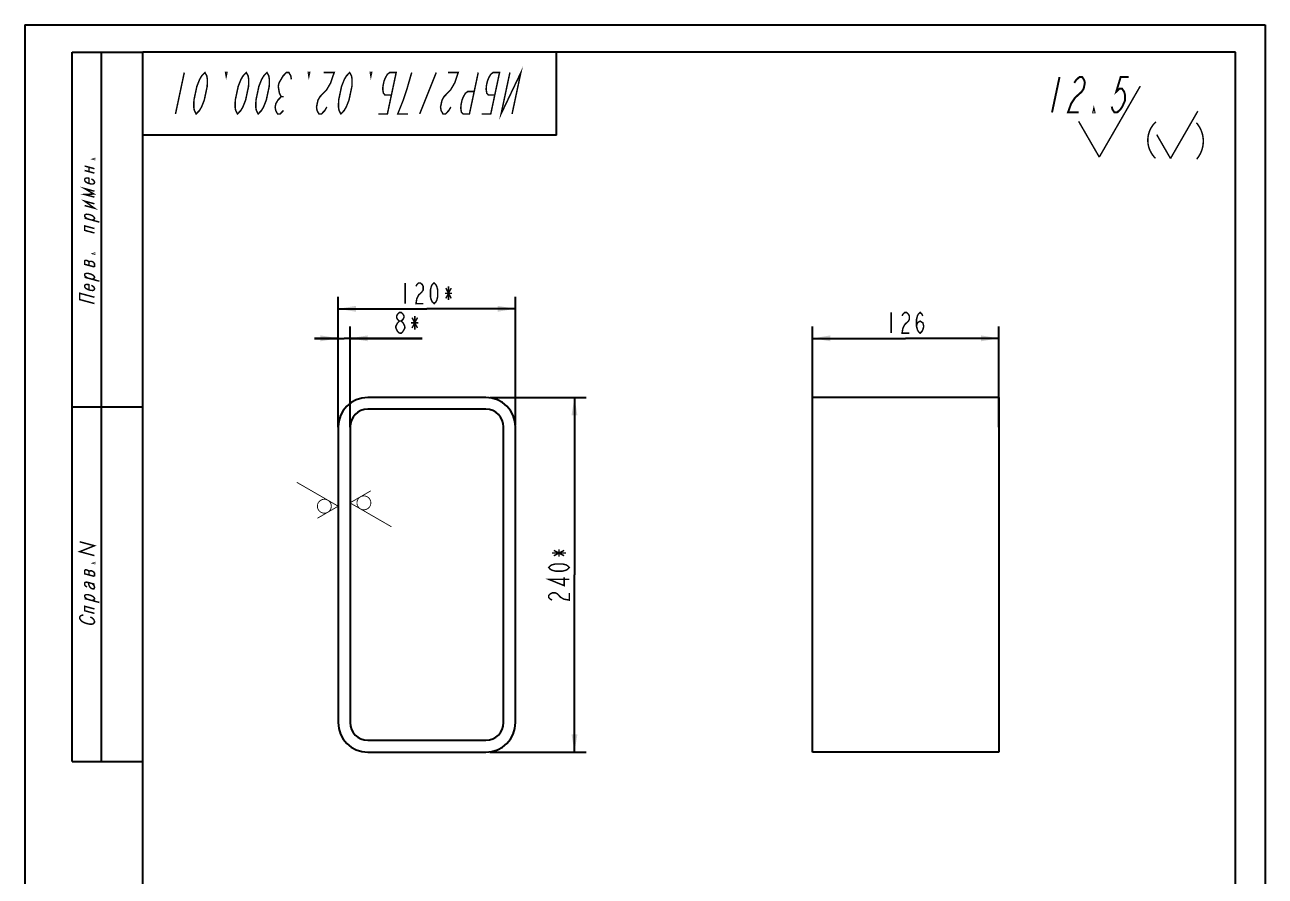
# Model space of a CAD drawing. Header units: millimetres. Extents: x 0 to 210, y 0 to 297.
# Drawn here: x 0 to 210, y 153 to 297 of the extents above; entities that cross this region are included whole.
import ezdxf

# ---------------------------------------------------------------- set-up
doc = ezdxf.new("R2010")
doc.units = ezdxf.units.MM
doc.header["$LTSCALE"] = 19.36
doc.layers.get('0').update_dxf_attribs({"linetype": 'CONTINUOUS'})
for name, color, linetype in [('ALL_DIMENSIONS', 7, 'CONTINUOUS'), ('ALL_ROUND', 7, 'CONTINUOUS'), ('ALL_SURF_FIN', 7, 'CONTINUOUS')]:
    doc.layers.add(name, color=color, linetype=linetype)
doc.styles.get("Standard").update_dxf_attribs({"font": 'txt', "width": 0.7})
doc.dimstyles.new('DIMSTYLE_1', dxfattribs={"dimtxt": 3.5, "dimasz": 3, "dimexe": 0.18, "dimexo": 0.0625, "dimgap": 0.09, "dimtad": 1, "dimlfac": 4, "dimdsep": 46, "dimtxsty": 'STANDARD', "dimblk": '_FILLED', "dimblk1": '_FILLED', "dimblk2": '_FILLED', "dimcen": 0.09, "dimadec": 0, "dimazin": 0, "dimtp": 0.3, "dimtm": 0.3, "dimtfac": 1, "dimtofl": 0, "dimtmove": 0, "dimatfit": 3, "dimldrblk": '_FILLED', "dimfxl": 1, "dimtolj": 1, "dimarcsym": 0})
doc.dimstyles.new('DIMSTYLE_2', dxfattribs={"dimtxt": 3.5, "dimasz": 3, "dimexe": 0.18, "dimexo": 0.0625, "dimgap": 0.09, "dimtad": 1, "dimlfac": 4, "dimdsep": 46, "dimtxsty": 'STANDARD', "dimblk": '_FILLED', "dimblk1": '_FILLED', "dimblk2": '_FILLED', "dimcen": 0.09, "dimadec": 0, "dimazin": 0, "dimtp": 0.5, "dimtm": 0.5, "dimtfac": 1, "dimtofl": 0, "dimtmove": 0, "dimatfit": 3, "dimldrblk": '_FILLED', "dimfxl": 1, "dimtolj": 1, "dimarcsym": 0})
doc.dimstyles.new('DIMSTYLE_3', dxfattribs={"dimtxt": 3.5, "dimasz": 3, "dimexe": 0.18, "dimexo": 0.0625, "dimgap": 0.09, "dimtad": 1, "dimdec": 5, "dimlfac": 4, "dimdsep": 46, "dimtxsty": 'STANDARD', "dimblk": '_FILLED', "dimblk1": '_FILLED', "dimblk2": '_FILLED', "dimcen": 0.09, "dimadec": 0, "dimazin": 0, "dimtp": 0.5, "dimtm": 0.5, "dimtfac": 1, "dimtdec": 5, "dimtofl": 0, "dimtmove": 0, "dimatfit": 3, "dimldrblk": '_FILLED', "dimfxl": 1, "dimtolj": 1, "dimarcsym": 0})
doc.dimstyles.new('DIMSTYLE_4', dxfattribs={"dimtxt": 3.5, "dimasz": 3, "dimexe": 0.18, "dimexo": 0.0625, "dimgap": 0.09, "dimtad": 1, "dimdec": 5, "dimlfac": 4, "dimdsep": 46, "dimtxsty": 'STANDARD', "dimblk": '_FILLED', "dimblk1": '_FILLED', "dimblk2": '_FILLED', "dimcen": 0.09, "dimadec": 0, "dimazin": 0, "dimtp": 0.2, "dimtm": 0.2, "dimtfac": 1, "dimtdec": 5, "dimtofl": 0, "dimtmove": 0, "dimatfit": 3, "dimldrblk": '_FILLED', "dimfxl": 1, "dimtolj": 1, "dimarcsym": 0})

# ---------------------------------------------------------------- blocks, each defined once
blk = doc.blocks.new('_FILLED')
at = {"color": 0, "linetype": 'BYBLOCK'}
blk.add_solid([(0, 0), (-1, 0.167), (-1, -0.167)], dxfattribs=at)
blk = doc.blocks.new('*D0')
at = {"layer": 'ALL_DIMENSIONS', "color": 2, "linetype": 'CONTINUOUS'}
for p, q in [((53.06, 229.35), (53.06, 250.96)), ((83.06, 229.35), (83.06, 250.96)), ((53.06, 248.96), (68.06, 248.96)), ((83.06, 248.96), (68.06, 248.96))]:
    blk.add_line(p, q, dxfattribs=at)
at = {"layer": 'ALL_DIMENSIONS', "color": 2, "linetype": 'CONTINUOUS', "xscale": 3, "yscale": 3, "zscale": 3, "rotation": 180}
blk.add_blockref('_FILLED', (53.06, 248.96), dxfattribs=at)
at = {"layer": 'ALL_DIMENSIONS', "color": 2, "linetype": 'CONTINUOUS', "xscale": 3, "yscale": 3, "zscale": 3}
blk.add_blockref('_FILLED', (83.06, 248.96), dxfattribs=at)
blk = doc.blocks.new('*D1')
at = {"layer": 'ALL_DIMENSIONS', "color": 2, "linetype": 'CONTINUOUS'}
for p, q in [((78.71, 233.96), (95.06, 233.96)), ((93.06, 233.96), (93.06, 203.96)), ((93.06, 173.96), (93.06, 203.96)), ((78.71, 173.96), (95.06, 173.96))]:
    blk.add_line(p, q, dxfattribs=at)
at = {"layer": 'ALL_DIMENSIONS', "color": 2, "linetype": 'CONTINUOUS', "xscale": 3, "yscale": 3, "zscale": 3}
for p, rotation in [((93.06, 233.96), 90), ((93.06, 173.96), 270)]:
    blk.add_blockref('_FILLED', p, dxfattribs=dict(at, rotation=rotation))
blk = doc.blocks.new('*D2')
at = {"layer": 'ALL_DIMENSIONS', "color": 2, "linetype": 'CONTINUOUS'}
for p, q in [((133.38, 228.96), (133.38, 245.96)), ((164.88, 228.96), (164.88, 245.96)), ((133.38, 243.96), (149.13, 243.96)), ((164.88, 243.96), (149.13, 243.96))]:
    blk.add_line(p, q, dxfattribs=at)
at = {"layer": 'ALL_DIMENSIONS', "color": 2, "linetype": 'CONTINUOUS', "xscale": 3, "yscale": 3, "zscale": 3, "rotation": 180}
blk.add_blockref('_FILLED', (133.38, 243.96), dxfattribs=at)
at = {"layer": 'ALL_DIMENSIONS', "color": 2, "linetype": 'CONTINUOUS', "xscale": 3, "yscale": 3, "zscale": 3}
blk.add_blockref('_FILLED', (164.88, 243.96), dxfattribs=at)
blk = doc.blocks.new('*D3')
at = {"layer": 'ALL_DIMENSIONS', "color": 2, "linetype": 'CONTINUOUS'}
for p, q in [((53.06, 228.96), (53.06, 245.96)), ((55.06, 228.96), (55.06, 245.96)), ((53.06, 243.96), (49.06, 243.96)), ((49.06, 243.96), (54.06, 243.96)), ((67.25, 243.96), (54.06, 243.96)), ((55.06, 243.96), (67.25, 243.96))]:
    blk.add_line(p, q, dxfattribs=at)
at = {"layer": 'ALL_DIMENSIONS', "color": 2, "linetype": 'CONTINUOUS', "xscale": 3, "yscale": 3, "zscale": 3}
blk.add_blockref('_FILLED', (53.06, 243.96), dxfattribs=at)
at = {"layer": 'ALL_DIMENSIONS', "color": 2, "linetype": 'CONTINUOUS', "xscale": 3, "yscale": 3, "zscale": 3, "rotation": 180}
blk.add_blockref('_FILLED', (55.06, 243.96), dxfattribs=at)
blk = doc.blocks.new('SYM_0_BL0', base_point=(186.25, 280.72))
at = {"layer": 'ALL_SURF_FIN', "color": 2, "linetype": 'CONTINUOUS'}
for points, const_width in [([(175.18, 288.18), (173.91, 282.18)], 0.333), ([(177.67, 287.18), (178, 287.68), (178.56, 288.18), (179.01, 288.18), (179.35, 287.68), (179.47, 287.18), (179.26, 286.18), (178.93, 285.68), (178.37, 285.18), (177.82, 284.68), (177.15, 283.68), (176.61, 282.18), (178.41, 282.18)], 0.333), ([(186.88, 288.18), (185.53, 288.18), (184.78, 285.68), (185.33, 286.18), (185.78, 286.18), (186.13, 285.68), (186.25, 285.18), (186.26, 284.18), (185.82, 283.18), (185.49, 282.68), (184.93, 282.18), (184.48, 282.18), (184.14, 282.68), (184.02, 283.18)], 0.333), ([(181.91, 274.63), (188.85, 286.64)], 0.25), ([(181.11, 282.18), (180.88, 282.18), (180.99, 282.68), (181.11, 282.18)], 0.333), ([(193.97, 274.39), (198.59, 282.4)], 0.25), ([(181.91, 274.63), (178.42, 280.67)], 0.25), ([(193.97, 274.39), (191.64, 278.42)], 0.25)]:
    blk.add_lwpolyline(points, dxfattribs=dict(at, const_width=const_width))
at = {"layer": 'ALL_SURF_FIN', "color": 2, "linetype": 'CONTINUOUS', "const_width": 0.25}
for points in [[(191.5, 280.6, 0.433164), (191.43, 274.42)], [(198.4, 274.28, 0.372459), (198.35, 280.44)]]:
    blk.add_lwpolyline(points, format="xyb", dxfattribs=at)
blk = doc.blocks.new('SF0_BL1', base_point=(49.56, 216.56))
at = {"layer": 'ALL_SURF_FIN', "color": 2, "linetype": 'CONTINUOUS', "const_width": 0.146}
for points in [[(53.06, 215.56), (46.05, 219.6)], [(53.06, 215.56), (49.54, 213.52)]]:
    blk.add_lwpolyline(points, dxfattribs=at)
blk.add_lwpolyline([(49.54, 215.56, 1), (51.89, 215.56, 1)], format="xyb", close=True, dxfattribs=at)
blk = doc.blocks.new('SF1_BL2', base_point=(58.57, 215.13))
at = {"layer": 'ALL_SURF_FIN', "color": 2, "linetype": 'CONTINUOUS', "const_width": 0.146}
for points in [[(55.06, 216.13), (58.59, 218.17)], [(55.06, 216.13), (62.07, 212.09)]]:
    blk.add_lwpolyline(points, dxfattribs=at)
blk.add_lwpolyline([(56.24, 216.13, 1), (58.59, 216.13, 1)], format="xyb", close=True, dxfattribs=at)

msp = doc.modelspace()

# ---------------------------------------------------------------- linework, layer by layer
at = {"color": 7, "linetype": 'CONTINUOUS'}
for p, q in [((0, 297), (0, 0)), ((0, 297), (210, 297)), ((210, 297), (210, 0)), ((8, 172.3498994), (8, 292.3498994)), ((8, 292.3498994), (20, 292.3498994)), ((13, 172.3498994), (13, 292.3498994)), ((90, 292.3498994), (20, 292.3498994)), ((20, 278.3498994), (20, 292.3498994)), ((20, 172.3498994), (20, 292.3498994)), ((20, 5), (20, 292.3498994)), ((205, 292.3498994), (20, 292.3498994)), ((90, 278.3498994), (90, 292.3498994)), ((205, 5), (205, 292.3498994)), ((90, 278.3498994), (20, 278.3498994)), ((8, 232.3498994), (20, 232.3498994)), ((78.0613035, 231.9611294), (58.0613035, 231.9611294)), ((55.0613035, 228.9611294), (55.0613035, 178.9611294)), ((81.0613035, 178.9611294), (81.0613035, 228.9611294)), ((58.0613035, 175.9611294), (78.0613035, 175.9611294)), ((8, 172.3498994), (20, 172.3498994))]:
    msp.add_line(p, q, dxfattribs=at)
at = {"color": 2, "linetype": 'CONTINUOUS', "const_width": 0.25}
for points in [[(82.4964814, 281.9280879), (83.9843711, 288.928084), (80.6371055, 281.9280879), (82.1249951, 288.928084)], [(25.5121094, 281.9280879), (26.999999, 288.928084)], [(30.4999971, 288.928084), (30.8135078, 288.3447617), (30.9082646, 287.761418), (30.8790352, 286.594752), (30.3830684, 284.2614199), (29.9163418, 283.0947539), (29.5735908, 282.5114316), (29.0121074, 281.9280879), (28.6985967, 282.5114316), (28.6038398, 283.0947539), (28.6330693, 284.2614199), (29.1290361, 286.594752), (29.5957627, 287.761418), (29.9385137, 288.3447617), (30.4999971, 288.928084)], [(33.9999951, 288.928084), (34.218749, 288.928084), (34.0947627, 288.3447617), (33.9999951, 288.928084)], [(37.5000039, 288.928084), (37.8135039, 288.3447617), (37.9082715, 287.761418), (37.8790312, 286.594752), (37.3830645, 284.2614199), (36.9163379, 283.0947539), (36.5735977, 282.5114316), (36.0121035, 281.9280879), (35.6985928, 282.5114316), (35.6038359, 283.0947539), (35.6330654, 284.2614199), (36.1290322, 286.594752), (36.5957695, 287.761418), (36.9385098, 288.3447617), (37.5000039, 288.928084)], [(41.000002, 288.928084), (41.3135127, 288.3447617), (41.4082695, 287.761418), (41.37904, 286.594752), (40.8830732, 284.2614199), (40.4163359, 283.0947539), (40.0735957, 282.5114316), (39.5121016, 281.9280879), (39.1985908, 282.5114316), (39.103834, 283.0947539), (39.1330742, 284.2614199), (39.6290303, 286.594752), (40.0957676, 287.761418), (40.4385078, 288.3447617), (41.000002, 288.928084)], [(43.7923477, 282.5114316), (43.2308535, 281.9280879), (42.7933564, 281.9280879), (42.4798457, 282.5114316), (42.3850889, 283.0947539), (42.5090752, 283.6780977), (42.8518154, 284.2614199), (43.4133096, 284.8447637), (43.0997988, 285.4280859), (43.005042, 286.0114297), (42.9102852, 286.594752), (43.0342715, 287.1780957), (43.3770225, 287.761418), (43.7197627, 288.3447617), (44.2812461, 288.928084), (44.7187539, 288.928084), (45.0322539, 288.3447617), (45.1270215, 287.761418)], [(47.999998, 288.928084), (48.218752, 288.928084), (48.0947549, 288.3447617), (47.999998, 288.928084)], [(51.135084, 283.0947539), (50.7923438, 282.5114316), (50.2308496, 281.9280879), (49.7933525, 281.9280879), (49.4798418, 282.5114316), (49.385085, 283.0947539), (49.6330684, 284.2614199), (49.9758086, 284.8447637), (50.5373027, 285.4280859), (51.0987969, 286.0114297), (51.7842773, 287.1780957), (52.375001, 288.928084), (50.625002, 288.928084)], [(55.0000049, 288.928084), (55.3135049, 288.3447617), (55.4082725, 287.761418), (55.3790322, 286.594752), (54.8830654, 284.2614199), (54.4163389, 283.0947539), (54.0735986, 282.5114316), (53.5121045, 281.9280879), (53.1985938, 282.5114316), (53.1038369, 283.0947539), (53.1330664, 284.2614199), (53.6290332, 286.594752), (54.0957705, 287.761418), (54.4385107, 288.3447617), (55.0000049, 288.928084)], [(58.5000029, 288.928084), (58.7187461, 288.928084), (58.5947598, 288.3447617), (58.5000029, 288.928084)], [(62.0690518, 285.1364355), (60.9753037, 285.1364355), (60.7091768, 285.4280859), (60.6144199, 286.0114297), (60.62904, 286.594752), (60.8150195, 287.4697676), (61.0483828, 288.0530898), (61.3911338, 288.6364336), (61.7812471, 288.928084), (62.8749951, 288.928084), (61.3871055, 281.9280879), (59.8558496, 281.9280879)], [(65.499999, 288.928084), (64.661292, 286.0114297), (64.0705684, 284.2614199), (63.6038418, 283.0947539), (63.1371045, 281.9280879), (64.8871035, 281.9280879)], [(69.656248, 288.928084), (66.8558564, 281.9280879)], [(72.135083, 283.0947539), (71.7923428, 282.5114316), (71.2308594, 281.9280879), (70.7933516, 281.9280879), (70.4798408, 282.5114316), (70.385084, 283.0947539), (70.6330674, 284.2614199), (70.9758076, 284.8447637), (71.5373018, 285.4280859), (72.0987959, 286.0114297), (72.7842764, 287.1780957), (73.375, 288.928084), (71.625001, 288.928084)], [(76.0836748, 285.7197578), (74.9899268, 285.7197578), (74.5998027, 285.4280859), (74.2570625, 284.8447637), (74.0236992, 284.2614199), (73.837709, 283.3864258), (73.8230889, 282.803082), (73.9178457, 282.2197598), (74.1839834, 281.9280879), (75.2777314, 281.9280879), (76.7656211, 288.928084)], [(79.5690527, 285.1364355), (78.4753047, 285.1364355), (78.2091777, 285.4280859), (78.1144209, 286.0114297), (78.1290303, 286.594752), (78.3150205, 287.4697676), (78.5483838, 288.0530898), (78.891124, 288.6364336), (79.281248, 288.928084), (80.3749961, 288.928084), (78.8871064, 281.9280879), (77.3558506, 281.9280879)], [(43.8508066, 284.8447637), (43.4133096, 284.8447637)], [(10.1274277, 273.1089883), (11.7940942, 272.6623926)], [(10.8565967, 272.1636113), (10.8565967, 272.9136094)], [(11.7940942, 274.3499043), (11.7940942, 274.2249082), (11.5857603, 274.2807246), (11.7940942, 274.3499043)], [(10.1274277, 272.3589902), (11.7940942, 271.9123945)], [(11.2732593, 270.9269492), (11.4815933, 270.8086348), (11.6899272, 270.6278008), (11.7940942, 270.4123984), (11.7940942, 270.2874023), (11.6899272, 270.1278164), (11.4815933, 270.0586367), (11.1690977, 270.0798633), (10.7524297, 270.1915176), (10.4399287, 270.3377402), (10.2315947, 270.5185742), (10.1274277, 270.7339766), (10.1274277, 270.8589727), (10.2315947, 271.0185801), (10.4399287, 271.0877383), (10.7524297, 271.0665117), (10.8565967, 271.0386035), (10.8565967, 270.1636094)], [(11.7940942, 267.8498926), (10.1274277, 268.2964883), (11.6899272, 268.3778066), (10.1274277, 269.2964785), (11.7940942, 268.8499043)], [(10.1274277, 266.4214824), (11.7940942, 265.9749082), (10.1274277, 267.1714805), (11.7940942, 266.7249063)], [(10.6482627, 264.1569219), (10.4399287, 264.2752578), (10.2315947, 264.4560703), (10.1274277, 264.6089746), (10.1274277, 264.7964902), (10.2315947, 264.8935781), (10.4399287, 264.9627578), (10.7524297, 264.9415098), (11.1690977, 264.829877), (11.4815933, 264.6836328), (11.6899272, 264.5028203), (11.7940942, 264.3498945), (11.7940942, 264.2248984), (11.6899272, 264.0653125), (11.4815933, 263.9961328), (11.2732593, 263.9894512)], [(10.1274277, 264.2964844), (12.6274302, 263.6266016)], [(11.7940942, 261.7874102), (10.1274277, 262.2339844), (10.1274277, 262.9839824), (11.7940942, 262.5374082)], [(11.7940942, 258.3499102), (11.7940942, 258.2248926), (11.5857603, 258.2807305), (11.7940942, 258.3499102)], [(11.7940942, 256.0373965), (10.1274277, 256.4839707), (10.1274277, 257.0464746), (10.2315947, 257.1435625), (10.4399287, 257.1502441), (10.5440957, 257.1223359), (10.7524297, 257.0040215), (10.8565967, 256.8510957), (10.8565967, 256.2885918)], [(11.7940942, 256.0373965), (11.7940942, 256.5999004), (11.6899272, 256.7528047), (11.5857603, 256.8432324), (11.3774263, 256.9615469), (11.2732593, 256.9894551), (11.0649307, 256.9827734), (10.9607637, 256.9481836), (10.8565967, 256.8510957)], [(10.6482627, 254.1569336), (10.4399287, 254.275248), (10.2315947, 254.4560605), (10.1274277, 254.6089863), (10.1274277, 254.7964805), (10.2315947, 254.8935684), (10.4399287, 254.962748), (10.7524297, 254.9415215), (11.1690977, 254.8298672), (11.4815933, 254.683623), (11.6899272, 254.5028105), (11.7940942, 254.3499063), (11.7940942, 254.2249102), (11.6899272, 254.0653027), (11.4815933, 253.996123), (11.2732593, 253.9894629)], [(10.1274277, 254.2964746), (12.6274302, 253.6266133)], [(11.2732593, 252.9269531), (11.4815933, 252.8086387), (11.6899272, 252.6278047), (11.7940942, 252.4124023), (11.7940942, 252.2874063), (11.6899272, 252.1278203), (11.4815933, 252.0586406), (11.1690977, 252.0798672), (10.7524297, 252.1915215), (10.4399287, 252.3377441), (10.2315947, 252.5185781), (10.1274277, 252.7339805), (10.1274277, 252.8589766), (10.2315947, 253.0185625), (10.4399287, 253.0877422), (10.7524297, 253.0665156), (10.8565967, 253.0386074), (10.8565967, 252.1635918)], [(11.7940942, 249.8498965), (9.2940972, 250.5197793), (9.2940972, 251.5822676), (11.7940942, 250.9124063)], [(11.7940942, 207.2040566), (9.2940972, 207.8739395), (11.7940942, 208.8707285), (9.2940972, 209.5406113)], [(11.7940942, 205.9957324), (11.7940942, 205.8707363), (11.5857603, 205.9265527), (11.7940942, 205.9957324)], [(11.7940942, 203.6832402), (10.1274277, 204.1298145), (10.1274277, 204.6923184), (10.2315947, 204.7894063), (10.4399287, 204.7960879), (10.5440957, 204.7681797), (10.7524297, 204.6498438), (10.8565967, 204.4969395), (10.8565967, 203.9344355)], [(11.7940942, 203.6832402), (11.7940942, 204.2457227), (11.6899272, 204.3986484), (11.5857603, 204.4890547), (11.3774263, 204.6073691), (11.2732593, 204.6352988), (11.0649307, 204.6286172), (10.9607637, 204.5940273), (10.8565967, 204.4969395)], [(10.5440957, 201.8931621), (10.3357617, 202.011498), (10.2315947, 202.1019043), (10.1274277, 202.2548086), (10.1274277, 202.5673203), (10.2315947, 202.6644082), (10.3357617, 202.698998), (10.5440957, 202.7056797), (11.6899272, 202.3986465), (11.7940942, 202.4332363)], [(10.6482627, 202.67775), (10.7524297, 202.5873438), (10.8565967, 202.2469453), (10.9607637, 201.9690234), (11.0649307, 201.8161191), (11.1690977, 201.7256914), (11.3774263, 201.607377), (11.4815933, 201.5794687), (11.6899272, 201.5861504), (11.7940942, 201.7457363), (11.7940942, 201.9332305), (11.6899272, 202.1486543), (11.5857603, 202.3015586), (11.3774263, 202.4823711)], [(10.6482627, 199.8027539), (10.4399287, 199.9210898), (10.2315947, 200.1019023), (10.1274277, 200.2548066), (10.1274277, 200.4423223), (10.2315947, 200.5394102), (10.4399287, 200.6085898), (10.7524297, 200.5873418), (11.1690977, 200.475709), (11.4815933, 200.3294648), (11.6899272, 200.1486523), (11.7940942, 199.9957266), (11.7940942, 199.8707305), (11.6899272, 199.7111445), (11.4815933, 199.6419648), (11.2732593, 199.6352832)], [(10.1274277, 199.9423164), (12.6274302, 199.2724336)], [(11.7940942, 197.4332422), (10.1274277, 197.8798164), (10.1274277, 198.6298145), (11.7940942, 198.1832402)], [(9.9190938, 197.1231367), (9.7107598, 197.1164551), (9.5024312, 197.0472754), (9.3982642, 196.9501875), (9.2940972, 196.7906016), (9.2940972, 196.6031074), (9.3982642, 196.3877051), (9.5024312, 196.2347793), (9.7107598, 196.0539668), (9.9190938, 195.9356309), (10.2315947, 195.7894082), (10.8565967, 195.6219375), (11.1690977, 195.6007109), (11.3774263, 195.6073711), (11.5857603, 195.6765508), (11.6899272, 195.7736387), (11.7940942, 195.9332246), (11.7940942, 196.1207402), (11.6899272, 196.3361426), (11.5857603, 196.4890469), (11.3774263, 196.6698809), (11.0649307, 196.8161035)]]:
    msp.add_lwpolyline(points, dxfattribs=at)
at = {"color": 7, "linetype": 'CONTINUOUS'}
for centre, start, end in [((58.0613035, 228.9611294), 90, 180), ((78.0613035, 228.9611294), 0, 90), ((58.0613035, 178.9611294), 180, 270), ((78.0613035, 178.9611294), 270, 360)]:
    msp.add_arc(centre, 3, start, end, dxfattribs=at)
at = {"layer": 'ALL_DIMENSIONS', "color": 2, "linetype": 'CONTINUOUS', "const_width": 0.25}
for points in [[(64.3863027, 253.336123), (64.3863027, 249.836125)], [(67.2956738, 251.8778066), (66.6831758, 251.2944629), (66.3769268, 250.7111191), (66.2238076, 249.836125), (67.4488037, 249.836125)], [(66.2238076, 252.7528008), (66.3769268, 253.0444727), (66.6831758, 253.336123), (66.9894248, 253.336123), (67.2956738, 253.0444727), (67.4488037, 252.7528008), (67.4488037, 252.169457), (67.2956738, 251.8778066)], [(69.2863086, 249.836125), (68.9800488, 250.1277969), (68.8269297, 250.4194687), (68.6737998, 251.002791), (68.6737998, 252.169457), (68.8269297, 252.7528008), (68.9800488, 253.0444727), (69.2863086, 253.336123), (69.5925576, 253.0444727), (69.7456768, 252.7528008), (69.8988066, 252.169457), (69.8988066, 251.002791), (69.7456768, 250.4194687), (69.5925576, 250.1277969), (69.2863086, 249.836125)], [(71.2769326, 250.7111191), (72.1956797, 252.4611289)], [(71.2769326, 252.4611289), (72.1956797, 250.7111191)], [(71.7363008, 252.7528008), (71.7363008, 250.4194687)], [(71.1238027, 251.5861348), (72.3487988, 251.5861348)], [(63.4177441, 246.877791), (63.1114844, 247.1694629), (62.9583652, 247.4611348), (62.9583652, 247.7528066), (63.1114844, 248.044457), (63.4177441, 248.3361289), (63.7239932, 248.3361289), (64.0302422, 248.044457), (64.1833613, 247.7528066), (64.1833613, 247.4611348), (64.0302422, 247.1694629), (63.7239932, 246.877791)], [(66.0208662, 247.7528066), (66.0208662, 245.4194531)], [(146.6809336, 248.3361289), (146.6809336, 244.8361309)], [(148.5184277, 247.7528066), (148.6715469, 248.044457), (148.9778066, 248.3361289), (149.2840449, 248.3361289), (149.5903047, 248.044457), (149.7434238, 247.7528066), (149.7434238, 247.1694629), (149.5903047, 246.877791), (148.9778066, 246.2944687)], [(150.9684199, 246.0027969), (151.1215391, 246.5861191), (151.580918, 246.877791), (152.0402969, 246.5861191), (152.193416, 246.0027969), (152.0402969, 245.4194531), (151.8871777, 245.1278027), (151.580918, 244.8361309), (151.2746797, 245.1278027), (151.1215391, 245.4194531), (150.9684199, 246.0027969), (150.9684199, 247.1694629), (151.1215391, 247.7528066), (151.2746797, 248.044457), (151.580918, 248.3361289), (151.8871777, 248.044457), (152.0402969, 247.7528066)], [(62.8052354, 245.711125), (62.8052354, 246.0027969), (63.1114844, 246.5861191)], [(63.4177441, 244.8361309), (63.1114844, 245.1278027), (62.8052354, 245.711125)], [(63.1114844, 246.5861191), (63.4177441, 246.877791), (63.7239932, 246.877791), (64.0302422, 246.5861191), (64.3364912, 246.0027969)], [(64.3364912, 246.0027969), (64.3364912, 245.711125), (64.0302422, 245.1278027)], [(65.4083682, 246.5861191), (66.6333643, 246.5861191)], [(65.5614873, 245.711125), (66.4802344, 247.4611348)], [(65.5614873, 247.4611348), (66.4802344, 245.711125)], [(148.9778066, 246.2944687), (148.6715469, 245.711125), (148.5184277, 244.8361309), (149.7434238, 244.8361309)], [(64.0302422, 245.1278027), (63.7239932, 244.8361309), (63.4177441, 244.8361309)], [(89.5613066, 207.17675), (91.3113057, 208.0955078)], [(91.3113057, 207.17675), (89.5613066, 208.0955078)], [(90.4363008, 207.0236309), (90.4363008, 208.248627)], [(92.1862998, 205.1861367), (91.8946387, 204.879877), (91.6029668, 204.7267578), (91.0196338, 204.5736387), (89.8529678, 204.5736387), (89.2696348, 204.7267578), (88.9779736, 204.879877), (88.6863018, 205.1861367), (88.9779736, 205.492375), (89.2696348, 205.6454941), (89.8529678, 205.7986348), (91.0196338, 205.7986348), (91.6029668, 205.6454941), (91.8946387, 205.492375), (92.1862998, 205.1861367)], [(89.2696348, 207.6361289), (91.6029668, 207.6361289)], [(92.1862998, 203.195502), (88.6863018, 203.195502), (91.3113057, 202.123625), (91.3113057, 203.5017617)], [(89.2696348, 199.6736328), (88.9779736, 199.826752), (88.6863018, 200.1330117), (88.6863018, 200.43925), (88.9779736, 200.7455098), (89.2696348, 200.8986289), (89.8529678, 200.8986289), (90.1446396, 200.7455098), (90.7279727, 200.1330117)], [(90.7279727, 200.1330117), (91.3113057, 199.826752), (92.1862998, 199.6736328), (92.1862998, 200.8986289)]]:
    msp.add_lwpolyline(points, dxfattribs=at)
at = {"layer": 'ALL_ROUND', "color": 7, "linetype": 'CONTINUOUS'}
for p, q in [((78.0613035, 233.9611294), (58.0613035, 233.9611294)), ((133.3809232, 173.9611294), (133.3809232, 233.9611294)), ((164.8809232, 233.9611294), (133.3809232, 233.9611294)), ((164.8809232, 233.9611294), (164.8809232, 173.9611294)), ((53.0613035, 228.9611294), (53.0613035, 178.9611294)), ((83.0613035, 178.9611294), (83.0613035, 228.9611294)), ((58.0613035, 173.9611294), (78.0613035, 173.9611294)), ((164.8809232, 173.9611294), (133.3809232, 173.9611294))]:
    msp.add_line(p, q, dxfattribs=at)
for centre, start, end in [((58.0613035, 228.9611294), 90, 180), ((78.0613035, 228.9611294), 0, 90), ((58.0613035, 178.9611294), 180, 270), ((78.0613035, 178.9611294), 270, 360)]:
    msp.add_arc(centre, 5, start, end, dxfattribs=at)

# ---------------------------------------------------------------- block references
at = {"layer": 'ALL_SURF_FIN', "color": 2, "linetype": 'CONTINUOUS'}
for name, p in [('SYM_0_BL0', (186.2505707, 280.7154802)), ('SF0_BL1', (49.5572926, 216.5619797)), ('SF1_BL2', (58.5653145, 215.1270242))]:
    msp.add_blockref(name, p, dxfattribs=at)

# ---------------------------------------------------------------- dimensions: what is measured, and where the dimension line sits
at = {"layer": 'ALL_DIMENSIONS', "color": 2, "linetype": 'CONTINUOUS'}
for base, p1, p2, dimstyle, picture, middle in [((83.0613035, 248.9611294), (53.0613035, 229.3509545), (83.0613035, 229.3509545), 'DIMSTYLE_1', '*D0', (63.1613035, 249.8361294)), ((55.0613035, 243.9611294), (53.0613035, 228.9611294), (55.0613035, 228.9611294), 'DIMSTYLE_4', '*D3', (62.3458643, 244.8361294))]:
    dim = msp.add_linear_dim(base=base, p1=p1, p2=p2, text='<>*', dimstyle=dimstyle, dxfattribs=at)
    dim.commit()
    dim.dimension.update_dxf_attribs({"geometry": picture, "text_midpoint": middle, "dimtype": 160})
dim = msp.add_linear_dim(base=(164.8809232, 243.9611294), p1=(133.3809232, 228.9611294), p2=(164.8809232, 228.9611294), dimstyle='DIMSTYLE_3', dxfattribs=at)
dim.commit()
dim.dimension.update_dxf_attribs({"geometry": '*D2', "text_midpoint": (145.4559232, 244.8361294), "dimtype": 160})
dim = msp.add_linear_dim(base=(93.0613035, 173.9611294), p1=(78.7067196, 233.9611294), p2=(78.7067196, 173.9611294), angle=270, text='<>*', dimstyle='DIMSTYLE_2', dxfattribs=at)
dim.commit()
dim.dimension.update_dxf_attribs({"geometry": '*D1', "text_midpoint": (92.1863035, 199.0611294), "dimtype": 160})

doc.saveas('drawing.dxf')
